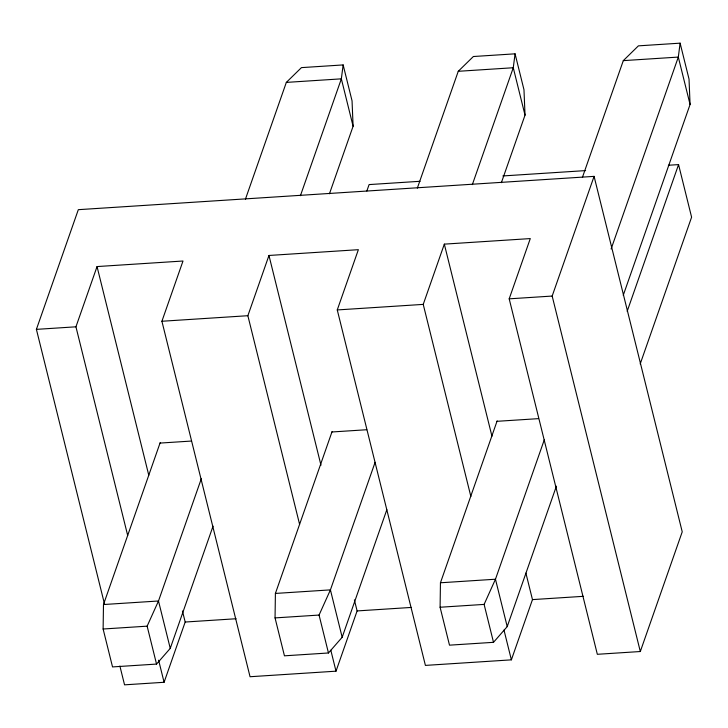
<?xml version="1.0" encoding="UTF-8"?>
<svg xmlns="http://www.w3.org/2000/svg" width="728" height="728" viewBox="0 0 728 728"><rect width="100%" height="100%" fill="white"/><g stroke="black" fill="none" stroke-linecap="round" stroke-linejoin="round"><path stroke-width="1.09" d="M213.049 526.153L170.252 648.384L156.538 664.082L112.531 666.921L103.121 629.01L103.485 604.54L160.178 442.642M386.85 509.691L342.169 637.282L328.464 652.98L284.448 655.819L275.048 617.908L275.402 593.438L332.095 431.54M556.401 486.168L507.216 626.617L493.511 642.324L449.495 645.163L440.094 607.243L440.449 582.782L497.142 420.884M245.409 199.263L286.332 82.4L301.447 67.622L343.143 64.928L341.35 78.842L300.418 195.714M417.326 188.161L458.258 71.299L473.364 56.52L515.069 53.827L513.267 67.74L472.345 184.612M582.373 177.505L623.305 60.633L638.41 45.855L680.116 43.161L678.314 57.084L611.111 249.003M104.559 604.249L36.4 329.365L78.315 209.673L594.084 176.367L682.227 531.831L640.312 651.524L597.333 654.299L509.19 298.835L530.284 238.584L444.326 244.135L423.232 304.386L470.861 496.469M127.682 535.453L75.94 326.808L97.042 266.566L183.001 261.015L161.907 321.257L250.05 676.731L336.008 671.18L357.111 610.928L354.372 599.89M299.599 524.351L247.866 315.706L268.96 255.464L358.367 249.686L337.264 309.937L425.407 665.401L511.375 659.85L532.468 599.608L525.898 573.109M201.301 478.76L158.495 600.991L147.138 626.162L156.538 664.082M329.447 193.785L353.098 126.244L352.052 100.855L343.143 64.928M119.892 666.065L124.543 684.839L164.091 682.282L185.185 622.03L182.446 610.992M366.848 191.009L369.096 184.584L420.111 181.29M375.102 462.298L330.421 589.88L319.064 615.06L328.464 652.98M501.374 182.683L525.025 115.142L523.978 89.753L515.069 53.827M640.312 651.524L552.17 296.059L594.084 176.367M544.28 439.849L495.468 579.224L484.111 604.404L493.511 642.324M623.241 295.322L690.071 104.477L689.025 79.088L680.116 43.161M627.172 311.338L678.56 164.601L668.359 165.256M640.212 363.918L691.6 217.181L678.56 164.601M286.332 82.4L341.35 78.842L353.098 126.244M458.258 71.299L513.267 67.74L525.025 115.142M623.305 60.633L678.314 57.084L690.071 104.477M502.857 175.948L585.612 170.598M36.4 329.365L75.94 326.808M161.907 321.257L247.866 315.706M337.264 309.937L423.232 304.386M509.19 298.835L552.17 296.059M160.024 443.079L191.464 441.05M331.95 431.977L366.757 429.729M496.996 421.312L538.538 418.636M103.485 604.54L158.495 600.991L170.252 648.384M275.402 593.438L330.421 589.88L342.169 637.282M440.449 582.782L495.468 579.224L507.216 626.617M185.185 622.03L236.081 618.745M357.111 610.928L411.429 607.425M532.468 599.608L583.365 596.323M103.121 629.01L147.138 626.162M275.048 617.908L319.064 615.06M440.094 607.243L484.111 604.404M444.326 244.135L491.955 436.227M503.985 630.048L511.375 659.85M268.96 255.464L320.975 465.21M330.812 650.204L336.008 671.18M97.042 266.566L148.776 475.211M158.613 660.205L164.091 682.282"/></g></svg>
